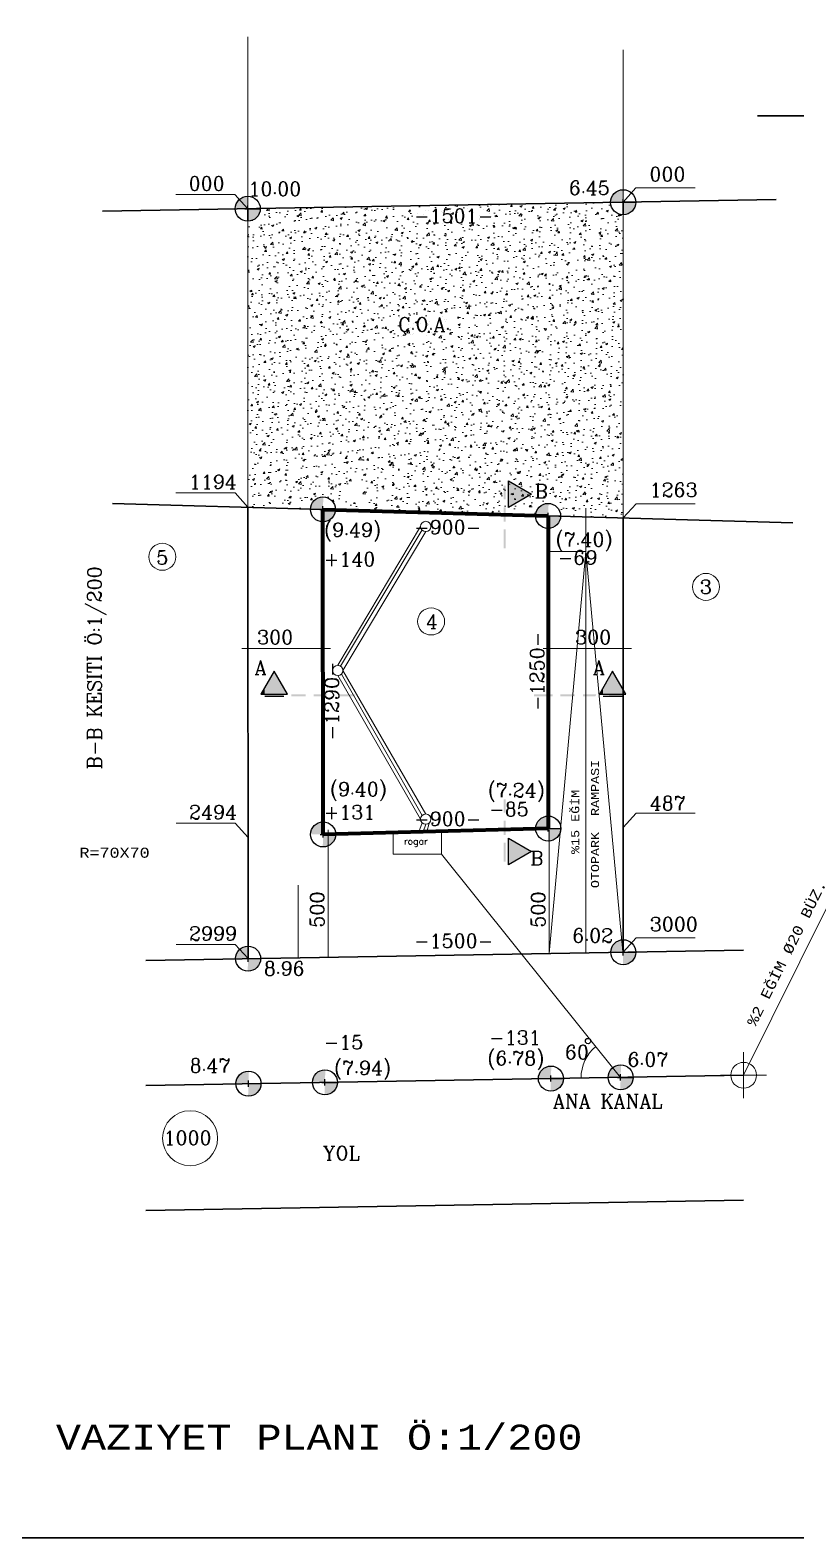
# Model space of a CAD drawing. Header units: millimetres. Extents: x 35860 to 71103, y -11298 to -8385.
# Drawn here: x 66241 to 67006, y -11298 to -9790 of the extents above; entities that cross this region are included whole.
import ezdxf
from ezdxf.enums import TextEntityAlignment as Align

# ---------------------------------------------------------------- set-up
doc = ezdxf.new("R2010")
doc.units = ezdxf.units.MM
doc.header["$MEASUREMENT"] = 0
doc.layers.get('0').update_dxf_attribs({"lineweight": 15})
for name, color, linetype, lineweight in [('03_Yazı', 1, 'Continuous', 30), ('07', 3, 'Continuous', 70), ('Aks&Tefriş', 5, 'Continuous', 20)]:
    doc.layers.add(name, color=color, linetype=linetype, lineweight=lineweight)
doc.layers.add('R', color=221, linetype='Continuous')
doc.layers.add('RAK', color=110, linetype='Continuous')
doc.styles.add('C', font='')
doc.styles.add('ROMANC', font='romanc', dxfattribs={"height": 0.11})
doc.styles.get('C').set_extended_font_data('Courier New Tur')

msp = doc.modelspace()

# ---------------------------------------------------------------- hatches: boundary and pattern name
h = msp.add_hatch()
h.set_pattern_fill('AR-CONC', color=256, scale=3, style=0)
h.set_pattern_definition([(50, (26394.311, 0), (21.5178055, -1.882564), [2.25, -24.75]), (355, (26394.311, 0), (-4.16254, 22.565764), [1.8, -19.8]), (100.4514, (26396.104, -0.157), (17.355281, 20.683186), [1.912206, -21.034263]), (46.1842, (26394.31, 6), (32.017231, -4.96557), [3.375, -37.125]), (96.6356, (26396.98, 5.586), (28.03988, 29.223536), [2.868309, -31.55139]), (351.1842, (26394.31, 6), (28.039858, 29.223558), [2.7, -29.7]), (21, (26397.311, 4.5), (17.9072116, -12.078567), [2.25, -24.75]), (326, (26397.311, 4.5), (7.29946, 21.754501), [1.8, -19.8]), (71.4514, (26398.803, 3.493), (25.206679, 9.675915), [1.912206, -21.034263]), (37.5, (26394.311, 0), (0.3647957, 9.9868156), [0, -19.56, 0, -20.1, 0, -19.875]), (7.5, (26394.311, 0), (7.892086, 11.8323514), [0, -11.46, 0, -19.11, 0, -7.575]), (327.5, (26387.621, 0), (16.0146731, -0.6766462), [0, -7.5, 0, -23.4, 0, -31.05]), (317.5, (26384.621, 0), (17.495585, 3.0031495), [0, -9.75, 0, -15.54, 0, -22.05])])
h.paths.add_polyline_path([(66833.4, -9974.9, -0.40916), (66820.9, -9962.6), (66470.8, -9968.7, -0.419285), (66458.3, -9981.4), (66458.3, -10267.2), (66458.4, -10267.4), (66520.9, -10269.2, -1), (66545.9, -10269.9), (66745.9, -10275.6, -1), (66770.9, -10276.3), (66833.4, -10278.1)])
h.paths.add_polyline_path([(66573.3, -10241), (66573.3, -10267.5), (66550.3, -10254.2)], flags=16)
h.paths.add_polyline_path([(66605.7, -10101.1), (66673.1, -10101.1), (66673.1, -10073.1), (66605.7, -10073.1)], flags=24)
h.paths.add_polyline_path([(66706.3, -10268.4), (66755.9, -10268.4), (66755.9, -10247.4), (66706.3, -10247.4)], flags=24)
h.paths.add_polyline_path([(66623.5, -9986.4), (66709.2, -9986.4), (66709.2, -9965.4), (66623.5, -9965.4)], flags=24)
h.paths.add_polyline_path([(66533.6, -10261.7), (66552, -10261.7), (66552, -10240.7), (66533.6, -10240.7)], flags=25)
msp.add_hatch(color=256).paths.add_polyline_path([(66475.2, -10448), (66471.5, -10454.4), (66475.2, -10454.4)])
at = {"layer": 'R'}
h = msp.add_hatch(color=256, dxfattribs=at)
h.paths.add_polyline_path([(66458.3, -9968.9), (66458.7, -9956.4, 0.417499), (66445.8, -9968.6)])
h.paths.add_polyline_path([(66457.9, -9981.4, 0.417499), (66470.8, -9969.1), (66458.3, -9968.9)])
h = msp.add_hatch(color=256, dxfattribs=at)
h.paths.add_polyline_path([(66833.4, -9962.4), (66833.8, -9949.9, 0.417499), (66820.9, -9962.1)])
h.paths.add_polyline_path([(66833, -9974.9, 0.417499), (66845.9, -9962.7), (66833.4, -9962.4)])
h = msp.add_hatch(color=256, dxfattribs=at)
h.paths.add_polyline_path([(66533.4, -10269.5), (66533.8, -10257, 0.417499), (66520.9, -10269.3)])
h.paths.add_polyline_path([(66533, -10282, 0.417499), (66545.9, -10269.8), (66533.4, -10269.5)])
h = msp.add_hatch(color=256, dxfattribs=at)
h.paths.add_polyline_path([(66758.4, -10276), (66758.9, -10263.5, 0.417499), (66745.9, -10275.7)])
h.paths.add_polyline_path([(66758, -10288.5, 0.417499), (66770.9, -10276.3), (66758.4, -10276)])
h = msp.add_hatch(color=256, dxfattribs=at)
h.paths.add_polyline_path([(66533.6, -10594.5), (66534, -10582, 0.417499), (66521.1, -10594.3)])
h.paths.add_polyline_path([(66533.2, -10607, 0.417499), (66546.1, -10594.8), (66533.6, -10594.5)])
h = msp.add_hatch(color=256, dxfattribs=at)
h.paths.add_polyline_path([(66758.5, -10588.6), (66758.9, -10576.1, 0.417499), (66746, -10588.3)])
h.paths.add_polyline_path([(66758.1, -10601.1, 0.417499), (66771, -10588.8), (66758.5, -10588.6)])
h = msp.add_hatch(color=256, dxfattribs=at)
h.paths.add_polyline_path([(66833.5, -10712.3), (66833.9, -10699.8, 0.417499), (66821, -10712)])
h.paths.add_polyline_path([(66833.1, -10724.8, 0.417499), (66846, -10712.6), (66833.5, -10712.3)])
h = msp.add_hatch(color=256, dxfattribs=at)
h.paths.add_polyline_path([(66458.6, -10718.7), (66459, -10706.2, 0.417499), (66446.1, -10718.4)])
h.paths.add_polyline_path([(66458.2, -10731.2, 0.417499), (66471.1, -10719), (66458.6, -10718.7)])
h = msp.add_hatch(color=256, dxfattribs=at)
h.paths.add_polyline_path([(66459, -10843.7), (66459.4, -10831.2, 0.417499), (66446.5, -10843.4)])
h.paths.add_polyline_path([(66458.6, -10856.2, 0.417499), (66471.5, -10844), (66459, -10843.7)])
h = msp.add_hatch(color=256, dxfattribs=at)
h.paths.add_polyline_path([(66535.4, -10842.4), (66535.8, -10829.9, 0.417499), (66522.9, -10842.1)])
h.paths.add_polyline_path([(66535, -10854.9, 0.417499), (66547.9, -10842.7), (66535.4, -10842.4)])
h = msp.add_hatch(color=256, dxfattribs=at)
h.paths.add_polyline_path([(66761.2, -10838.6), (66761.6, -10826.1, 0.417499), (66748.7, -10838.3)])
h.paths.add_polyline_path([(66760.8, -10851.1, 0.417499), (66773.7, -10838.8), (66761.2, -10838.6)])
h = msp.add_hatch(color=256, dxfattribs=at)
h.paths.add_polyline_path([(66830.9, -10837.4), (66831.3, -10824.9, 0.417499), (66818.4, -10837.1)])
h.paths.add_polyline_path([(66830.5, -10849.9, 0.417499), (66843.4, -10837.6), (66830.9, -10837.4)])
at = {"layer": 'RAK'}
h = msp.add_hatch(color=256, dxfattribs=at)
h.paths.add_polyline_path([(66715.9, -10245.9), (66713.9, -10245.9), (66713.9, -10259.3), (66715.9, -10259.3)])
h.paths.add_polyline_path([(66715.9, -10267.5), (66713.9, -10267.5), (66713.9, -10281.7), (66715.9, -10281.7)])
h.paths.add_polyline_path([(66715.9, -10289.3), (66713.9, -10289.3), (66713.9, -10308.3), (66715.9, -10308.3)])
h = msp.add_hatch(color=256, dxfattribs=at)
h.paths.add_polyline_path([(66718.8, -10241), (66741.7, -10254.2), (66733.8, -10258.8), (66718.8, -10258.8)])
h.paths.add_polyline_path([(66718.8, -10258.8), (66733.8, -10258.8), (66718.8, -10267.5)])
for points in [[(66484.7, -10431.4), (66471.5, -10454.4), (66498, -10454.4)], [(66822.8, -10431.4), (66809.6, -10454.4), (66836.1, -10454.4)], [(66813.3, -10448), (66809.6, -10454.4), (66813.3, -10454.4)]]:
    msp.add_hatch(color=256, dxfattribs=at).paths.add_polyline_path(points)
h = msp.add_hatch(color=256, dxfattribs=at)
h.paths.add_polyline_path([(66565.2, -10454.4), (66550.3, -10454.4), (66550.3, -10456.4), (66565.2, -10456.4)])
h.paths.add_polyline_path([(66537.8, -10454.4), (66524.2, -10454.4), (66524.2, -10456.4), (66536.6, -10456.4)])
h.paths.add_polyline_path([(66516.1, -10454.4), (66501.8, -10454.4), (66501.8, -10456.4), (66516.1, -10456.4)])
h.paths.add_polyline_path([(66494.2, -10454.4), (66475.3, -10454.4), (66475.3, -10456.4), (66494.2, -10456.4)])
h = msp.add_hatch(color=256, dxfattribs=at)
h.paths.add_polyline_path([(66834.1, -10454.4), (66819.2, -10454.4), (66819.2, -10456.4), (66834.1, -10456.4)])
h.paths.add_polyline_path([(66806.7, -10454.4), (66793.1, -10454.4), (66793.1, -10456.4), (66805.5, -10456.4)])
h.paths.add_polyline_path([(66785, -10454.4), (66770.7, -10454.4), (66770.7, -10456.4), (66785, -10456.4)])
h.paths.add_polyline_path([(66763.1, -10454.4), (66744.2, -10454.4), (66744.2, -10456.4), (66763.1, -10456.4)])
h = msp.add_hatch(color=256, dxfattribs=at)
h.paths.add_polyline_path([(66715.9, -10559.4), (66713.9, -10559.4), (66713.9, -10572.7), (66715.9, -10572.7)])
h.paths.add_polyline_path([(66715.9, -10580.9), (66713.9, -10580.9), (66713.9, -10595.2), (66715.9, -10595.2)])
h.paths.add_polyline_path([(66715.9, -10602.8), (66713.9, -10602.8), (66713.9, -10621.7), (66715.9, -10621.7)])
h = msp.add_hatch(color=256, dxfattribs=at)
h.paths.add_polyline_path([(66718.8, -10598.4), (66741.7, -10611.6), (66733.8, -10616.2), (66718.8, -10616.2)])
h.paths.add_polyline_path([(66718.8, -10616.2), (66733.8, -10616.2), (66718.8, -10624.9)])

# ---------------------------------------------------------------- linework, layer by layer
for p, q in [((66458.3, -10267.2), (66458.3, -9797.1)), ((66833.4, -10278.1), (66833.4, -9810)), ((66833.4, -9962.4), (66846.2, -9948.1)), ((66846.2, -9948.1), (66905.3, -9948.1)), ((66445.5, -9954.5), (66386.4, -9954.5)), ((66458.3, -9968.9), (66445.5, -9954.5)), ((66445.6, -10253), (66386.5, -10253)), ((66458.4, -10267.4), (66445.6, -10253)), ((66833.4, -10278.1), (66846.3, -10263.8)), ((66846.3, -10263.8), (66905.3, -10263.8)), ((66796, -10712.9), (66796, -10268.4)), ((66548.2, -10425.4), (66631, -10286.6)), ((66632.4, -10290.1), (66550.9, -10426.1)), ((66553.4, -10430.6), (66636.1, -10291.7)), ((66796, -10311.6), (66758.5, -10311.5)), ((66796, -10311.6), (66759.6, -10713.6)), ((66796, -10311.6), (66833.4, -10715.6)), ((66452.5, -10408.5), (66540.9, -10408.5)), ((66753.4, -10408.5), (66841.7, -10408.5)), ((66553.4, -10430.6), (66636.1, -10574.1)), ((66548.2, -10435.7), (66631, -10579.2)), ((66632.5, -10575.5), (66552, -10434.1)), ((66833.5, -10587.5), (66846.3, -10573.2)), ((66846.3, -10573.2), (66905.4, -10573.2)), ((66445.8, -10583.2), (66386.7, -10583.2)), ((66458.6, -10597.6), (66445.8, -10583.2)), ((66538.5, -10589.9), (66538.5, -10717.8)), ((66603.7, -10614.1), (66603.7, -10592.7)), ((66632.5, -10582.8), (66629.1, -10592)), ((66636.1, -10584.4), (66633.7, -10591.9)), ((66639.5, -10583.1), (66637.1, -10591.8)), ((66651.9, -10591.4), (66651.9, -10614.1)), ((66759.6, -10589.9), (66759.6, -10713.6)), ((66603.7, -10614.1), (66651.9, -10614.1)), ((66651.9, -10614.1), (66830.9, -10837.4)), ((66508.6, -10645.2), (66508.6, -10717.8)), ((66833.5, -10712.3), (66846.3, -10698)), ((66846.3, -10698), (66905.4, -10698)), ((66445.8, -10704.4), (66386.8, -10704.4)), ((66458.6, -10718.7), (66445.8, -10704.4))]:
    msp.add_line(p, q)
for centre, radius in [((66636.1, -10286.6), 5.16), ((66372.9, -10316.9), 13.5), ((66916.1, -10347), 13.5), ((66641.5, -10381.6), 13.5), ((66548.2, -10430.6), 5.16), ((66636.1, -10579.2), 5.16), ((66400.7, -10898.3), 27.5)]:
    msp.add_circle(centre, radius)
msp.add_arc((66830.9, -10837.4), 39.5, 128.7116, 180.9745)
at = {"layer": '03_Yazı'}
for p, q in [((66967.5, -9876.1), (67067.5, -9876.2)), ((66313.2, -9971.4), (66986.2, -9959.7)), ((66833.4, -9962.4), (66833.4, -9974.9)), ((66458.3, -9981.4), (66458.3, -9968.9)), ((66533.4, -10269.5), (66323.1, -10263.5)), ((66458.6, -10718.7), (66458.4, -10267.4)), ((67003.1, -10283), (66745.9, -10275.6)), ((66833.4, -10278.1), (66833.5, -10712.3)), ((66953.8, -10710.3), (66356.4, -10720.4)), ((66953.8, -10835.3), (66356.4, -10845.4)), ((66953.8, -10960.3), (66356.4, -10970.5))]:
    msp.add_line(p, q, dxfattribs=at)
msp.add_lwpolyline([(65314.2, -8504.9), (67910.2, -8504.9), (67910.2, -11297.8), (65314.2, -11297.8)], close=True, dxfattribs=at)
at = {"layer": '07'}
for p, q in [((66533.6, -10594.5), (66533.4, -10269.5)), ((66533.4, -10269.5), (66758.4, -10276)), ((66758.4, -10276), (66758.5, -10588.6)), ((66758.5, -10588.6), (66533.6, -10594.5))]:
    msp.add_line(p, q, dxfattribs=at)
at = {"layer": 'Aks&Tefriş'}
for p, q in [((67064.5, -10611.6), (66953.8, -10835.3)), ((66953.8, -10858.2), (66953.8, -10812.3)), ((66930.8, -10835.3), (66976.7, -10835.3))]:
    msp.add_line(p, q, dxfattribs=at)
msp.add_circle((66953.8, -10835.3), 12.9, dxfattribs=at)
at = {"layer": 'R'}
for p, q in [((66830.3, -9962.4), (66845.9, -9962.4)), ((66833.4, -9965.5), (66833.4, -9959.3)), ((66455.2, -9968.9), (66470.8, -9968.9)), ((66458.3, -9972), (66458.3, -9965.7)), ((66530.3, -10269.5), (66545.9, -10269.5)), ((66533.4, -10272.6), (66533.4, -10266.4)), ((66755.3, -10276), (66770.9, -10276)), ((66758.4, -10279.1), (66758.4, -10272.9)), ((66530.5, -10594.5), (66546.1, -10594.5)), ((66533.6, -10597.6), (66533.6, -10591.4)), ((66755.4, -10588.6), (66771, -10588.6)), ((66758.5, -10591.7), (66758.5, -10585.4)), ((66458.6, -10721.8), (66458.6, -10715.6)), ((66830.4, -10712.3), (66846, -10712.3)), ((66833.5, -10715.4), (66833.5, -10709.2)), ((66455.5, -10718.7), (66471.1, -10718.7)), ((66758, -10838.6), (66773.7, -10838.6)), ((66761.2, -10841.7), (66761.2, -10835.4)), ((66827.7, -10837.4), (66843.4, -10837.4)), ((66830.9, -10840.5), (66830.9, -10834.2)), ((66455.9, -10843.7), (66471.5, -10843.7)), ((66459, -10846.8), (66459, -10840.6)), ((66532.3, -10842.4), (66547.9, -10842.4)), ((66535.4, -10845.5), (66535.4, -10839.3))]:
    msp.add_line(p, q, dxfattribs=at)
for centre in [(66458.3, -9968.9), (66833.4, -9962.4), (66533.4, -10269.5), (66758.4, -10276), (66533.6, -10594.5), (66758.5, -10588.6), (66833.5, -10712.3), (66458.6, -10718.7), (66459, -10843.7), (66535.4, -10842.4), (66761.2, -10838.6), (66830.9, -10837.4)]:
    msp.add_circle(centre, 12.5, dxfattribs=at)
at = {"layer": 'RAK'}
for p, q in [((66475.3, -10454.4), (66494.2, -10454.4)), ((66475.3, -10456.4), (66494.2, -10456.4)), ((66813.4, -10454.4), (66832.3, -10454.4)), ((66813.4, -10456.4), (66832.3, -10456.4))]:
    msp.add_line(p, q, dxfattribs=at)
for points in [[(66741.7, -10254.2), (66718.8, -10267.5), (66718.8, -10241)], [(66484.7, -10431.4), (66471.5, -10454.4), (66498, -10454.4)], [(66822.8, -10431.4), (66809.6, -10454.4), (66836.1, -10454.4)], [(66741.7, -10611.6), (66718.8, -10624.9), (66718.8, -10598.4)]]:
    msp.add_lwpolyline(points, close=True, dxfattribs=at)
msp.add_circle((66798.3, -10801.1), 2.67, dxfattribs=at)

# ---------------------------------------------------------------- texts
at = {"layer": '03_Yazı'}
for s, height, style, p in [('000', 14, 'ROMANC', (66859.6, -9941.4)), ('000', 14, 'ROMANC', (66399.2, -9950.6)), ('10.00', 14, 'ROMANC', (66458.9, -9956.1)), ('6.45', 14, 'ROMANC', (66779.2, -9954.9)), ('-1501-', 14, 'ROMANC', (66624.4, -9982.9)), ('Ç.O.A.', 14, 'ROMANC', (66608.4, -10091.7)), ('1194', 14, 'ROMANC', (66399.3, -10249.1)), ('B', 14, 'ROMANC', (66744.9, -10258.2)), ('1263', 14, 'ROMANC', (66859.8, -10256.8)), ('(9.49)', 14, 'ROMANC', (66534.1, -10297.1)), ('-900-', 14, 'ROMANC', (66624.4, -10294.3)), ('(7.40)', 14, 'ROMANC', (66765.5, -10306.6)), ('5', 14, 'ROMANC', (66366.9, -10324.6)), ('-69', 14, 'ROMANC', (66768, -10324.7)), ('+140', 14, 'ROMANC', (66534.1, -10326.4)), ('3', 14, 'ROMANC', (66910, -10353.9)), ('4', 14, 'ROMANC', (66636.2, -10388.5)), ('300', 14, 'ROMANC', (66467.6, -10404.4)), ('300', 14, 'ROMANC', (66785.4, -10404.4)), ('A', 14, 'ROMANC', (66465, -10434.6)), ('A', 14, 'ROMANC', (66803.1, -10434.6)), ('(9.40)', 14, 'ROMANC', (66540, -10556.2)), ('(7.24)', 14, 'ROMANC', (66697.7, -10557.4)), ('2494', 14, 'ROMANC', (66399.5, -10579.3)), ('+131', 14, 'ROMANC', (66534.1, -10579.2)), ('-85', 14, 'ROMANC', (66699.4, -10576.1)), ('487', 14, 'ROMANC', (66859.9, -10570.1)), ('-900-', 14, 'ROMANC', (66624.4, -10586)), ('R=70X70', 10, 'C', (66290.1, -10617.8)), ('B', 14, 'ROMANC', (66740.5, -10625.2)), ('2999', 14, 'ROMANC', (66399.5, -10700.4)), ('3000', 14, 'ROMANC', (66860, -10691.2)), ('-1500-', 14, 'ROMANC', (66624.4, -10707.9)), ('6.02', 14, 'ROMANC', (66782.6, -10702.4)), ('8.96', 14, 'ROMANC', (66474.3, -10735.6)), ('-131', 14, 'ROMANC', (66699.4, -10804.6)), ('-15', 14, 'ROMANC', (66534.1, -10809.1)), ('(6.78)', 14, 'ROMANC', (66697.3, -10825.1)), ('60', 14, 'ROMANC', (66775.2, -10819.2)), ('8.47', 14, 'ROMANC', (66400.2, -10832.4)), ('(7.94)', 14, 'ROMANC', (66544.1, -10834.8)), ('6.07', 14, 'ROMANC', (66837.7, -10826.4)), ('ANA KANAL', 14, 'ROMANC', (66763.1, -10868.2)), ('1000', 14, 'ROMANC', (66374.1, -10904.8)), ('YOL', 14, 'ROMANC', (66533.3, -10920.2)), ('VAZIYET PLANI Ö:1/200', 25, 'C', (66266.6, -11209.7))]:
    msp.add_text(s, height=height, dxfattribs=dict(at, style=style)).set_placement(p)
for s, height, rotation, style, p in [('B-B KESITI Ö:1/200', 14, 90, 'ROMANC', (66312.2, -10529.3)), ('-1250-', 14, 90, 'ROMANC', (66754.4, -10471)), ('-1290-', 14, 90, 'ROMANC', (66549.3, -10500.6)), ('OTOPARK  RAMPASI', 8, 90, 'C', (66809.3, -10648.2)), ('%15 EĞİM', 8, 90, 'C', (66789.5, -10614)), ('rogar', 6.72, 0.0066, 'ROMANC', (66614.3, -10604.7)), ('500', 14, 90, 'ROMANC', (66534.5, -10687.6)), ('500', 14, 90, 'ROMANC', (66755.5, -10687.6))]:
    msp.add_text(s, height=height, rotation=rotation, dxfattribs=dict(at, style=style)).set_placement(p)
at = {"layer": '03_Yazı', "style": 'C'}
msp.add_text('%2 EĞİM %%C20 BÜZ.', height=10, rotation=63.6554, dxfattribs=at).set_placement((66996.8, -10713.1), align=Align.MIDDLE_CENTER)

doc.saveas('drawing.dxf')
